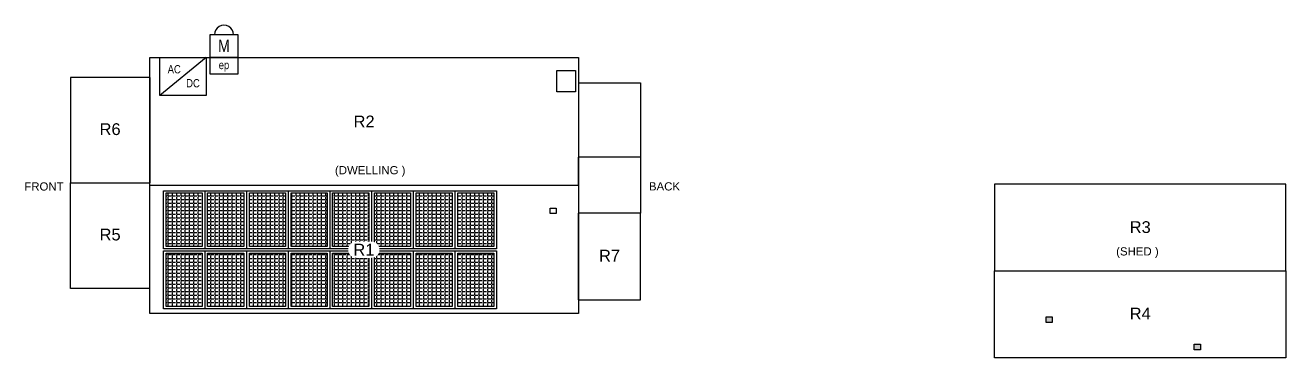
# Model space of a CAD drawing. Header units: feet. Extents: x -13431 to 10532, y 10829 to 29871.
# Drawn here: x 5597 to 6818, y 12552 to 12874 of the extents above; entities that cross this region are included whole.
import ezdxf
from ezdxf.enums import TextEntityAlignment as Align

# ---------------------------------------------------------------- set-up
doc = ezdxf.new("R2010")
doc.units = ezdxf.units.FT
doc.header["$MEASUREMENT"] = 0
doc.set_wipeout_variables(frame=1)
for name, color, linetype in [('E - MODULE', 7, 'Continuous'), ('MODULE FRAME', 9, 'Continuous'), ('MODULE HATCH', 7, 'Continuous'), ('N - ROOF NUMBERS', 7, 'Continuous'), ('R - ROOF LINES', 7, 'Continuous'), ('Z - TITLEBLOCK TXT', 7, 'Continuous')]:
    doc.layers.add(name, color=color, linetype=linetype)
doc.styles.add('PAPER SPACE TXT', font='technic_.ttf', dxfattribs={"height": 0.125})
doc.styles.add('TITLE BBLOCK TEXT', font='ARIALUNI.TTF')

# ---------------------------------------------------------------- blocks, each defined once
blk = doc.blocks.new('ROOF4_ID')
at = {"color": 3}
blk.add_wipeout([(-7.3, -7.1), (-5.7, -7.1), (-4.2, -7.1), (-2.6, -7.1), (-1, -7.1), (0.6, -7.1), (2.1, -7.1), (3.7, -7.1), (5.3, -7.1), (6.9, -7.1), (8.4, -7), (9.9, -6.6), (11.4, -5.9), (12.6, -5), (13.7, -3.8), (14.5, -2.5), (15, -1), (15.2, 0.6), (15, 2.1), (14.6, 3.6), (13.9, 5), (12.9, 6.3), (11.7, 7.3), (10.4, 8), (8.9, 8.5), (7.3, 8.7), (5.7, 8.7), (4.2, 8.7), (2.6, 8.7), (1, 8.7), (-0.6, 8.7), (-2.1, 8.7), (-3.7, 8.7), (-5.3, 8.7), (-6.9, 8.7), (-8.4, 8.6), (-9.9, 8.2), (-11.4, 7.5), (-12.6, 6.6), (-13.7, 5.4), (-14.5, 4.1), (-15, 2.6), (-15.2, 1), (-15, -0.6), (-14.6, -2.1), (-13.9, -3.5), (-12.9, -4.7), (-11.7, -5.7), (-10.4, -6.5), (-8.9, -6.9)], dxfattribs=at)
at = {"layer": 'Z - TITLEBLOCK TXT', "color": 7, "style": 'TITLE BBLOCK TEXT'}
blk.add_text('R4', height=11.4, rotation=359.9886, dxfattribs=at).set_placement((0, 0.8), align=Align.MIDDLE_CENTER)
blk = doc.blocks.new('ROOF3_ID')
at = {"color": 3}
blk.add_wipeout([(-7.3, -7.4), (-5.7, -7.4), (-4.2, -7.4), (-2.6, -7.4), (-1, -7.4), (0.6, -7.4), (2.1, -7.4), (3.7, -7.4), (5.3, -7.4), (6.9, -7.4), (8.4, -7.3), (9.9, -7), (11.4, -6.3), (12.6, -5.3), (13.7, -4.2), (14.5, -2.8), (15, -1.3), (15.2, 0.2), (15, 1.8), (14.6, 3.3), (13.9, 4.7), (12.9, 5.9), (11.7, 6.9), (10.4, 7.7), (8.9, 8.2), (7.3, 8.3), (5.7, 8.3), (4.2, 8.3), (2.6, 8.3), (1, 8.3), (-0.6, 8.3), (-2.1, 8.3), (-3.7, 8.3), (-5.3, 8.3), (-6.9, 8.3), (-8.4, 8.2), (-9.9, 7.9), (-11.4, 7.2), (-12.6, 6.2), (-13.7, 5.1), (-14.5, 3.7), (-15, 2.2), (-15.2, 0.7), (-15, -0.9), (-14.6, -2.4), (-13.9, -3.8), (-12.9, -5), (-11.7, -6), (-10.4, -6.8), (-8.9, -7.3)], dxfattribs=at)
at = {"layer": 'Z - TITLEBLOCK TXT', "color": 7, "style": 'TITLE BBLOCK TEXT'}
blk.add_text('R3', height=11.4, rotation=359.9886, dxfattribs=at).set_placement((0, 0.5), align=Align.MIDDLE_CENTER)
blk = doc.blocks.new('ROOF6_ID')
at = {"color": 3}
blk.add_wipeout([(-7.3, -6.7), (-5.7, -6.7), (-4.2, -6.7), (-2.6, -6.7), (-1, -6.7), (0.6, -6.7), (2.1, -6.7), (3.7, -6.7), (5.3, -6.7), (6.9, -6.7), (8.4, -6.6), (9.9, -6.3), (11.4, -5.6), (12.6, -4.6), (13.7, -3.5), (14.5, -2.1), (15, -0.6), (15.2, 0.9), (15, 2.5), (14.6, 4), (13.9, 5.4), (12.9, 6.6), (11.7, 7.6), (10.4, 8.4), (8.9, 8.9), (7.3, 9), (5.7, 9), (4.2, 9), (2.6, 9), (1, 9), (-0.6, 9), (-2.1, 9), (-3.7, 9), (-5.3, 9), (-6.9, 9), (-8.4, 8.9), (-9.9, 8.5), (-11.4, 7.9), (-12.6, 6.9), (-13.7, 5.8), (-14.5, 4.4), (-15, 2.9), (-15.2, 1.4), (-15, -0.2), (-14.6, -1.7), (-13.9, -3.1), (-12.9, -4.3), (-11.7, -5.3), (-10.4, -6.1), (-8.9, -6.6)], dxfattribs=at)
at = {"layer": 'Z - TITLEBLOCK TXT', "color": 7, "style": 'TITLE BBLOCK TEXT'}
blk.add_text('R6', height=11.4, rotation=359.9886, dxfattribs=at).set_placement((0, 1.1), align=Align.MIDDLE_CENTER)
blk = doc.blocks.new('ROOF2_ID')
at = {"color": 3}
blk.add_wipeout([(-7.3, -7.8), (-5.7, -7.8), (-4.2, -7.8), (-2.6, -7.8), (-1, -7.8), (0.6, -7.8), (2.1, -7.8), (3.7, -7.8), (5.3, -7.8), (6.9, -7.8), (8.4, -7.7), (9.9, -7.3), (11.4, -6.6), (12.6, -5.7), (13.7, -4.5), (14.5, -3.2), (15, -1.7), (15.2, -0.1), (15, 1.5), (14.6, 3), (13.9, 4.4), (12.9, 5.6), (11.7, 6.6), (10.4, 7.4), (8.9, 7.8), (7.3, 8), (5.7, 8), (4.2, 8), (2.6, 8), (1, 8), (-0.6, 8), (-2.1, 8), (-3.7, 8), (-5.3, 8), (-6.9, 8), (-8.4, 7.9), (-9.9, 7.5), (-11.4, 6.8), (-12.6, 5.9), (-13.7, 4.7), (-14.5, 3.4), (-15, 1.9), (-15.2, 0.3), (-15, -1.2), (-14.6, -2.7), (-13.9, -4.1), (-12.9, -5.4), (-11.7, -6.4), (-10.4, -7.1), (-8.9, -7.6)], dxfattribs=at)
at = {"layer": 'Z - TITLEBLOCK TXT', "style": 'TITLE BBLOCK TEXT'}
blk.add_text('R2', height=11.4, rotation=359.9886, dxfattribs=at).set_placement((0, 0.1), align=Align.MIDDLE_CENTER)
blk = doc.blocks.new('ROOF5_ID')
at = {"color": 3}
blk.add_wipeout([(-7.3, -6.7), (-5.7, -6.7), (-4.2, -6.7), (-2.6, -6.7), (-1, -6.7), (0.6, -6.7), (2.1, -6.7), (3.7, -6.7), (5.3, -6.7), (6.9, -6.7), (8.4, -6.6), (9.9, -6.3), (11.4, -5.6), (12.6, -4.6), (13.7, -3.5), (14.5, -2.1), (15, -0.6), (15.2, 0.9), (15, 2.5), (14.6, 4), (13.9, 5.4), (12.9, 6.6), (11.7, 7.6), (10.4, 8.4), (8.9, 8.9), (7.3, 9), (5.7, 9), (4.2, 9), (2.6, 9), (1, 9), (-0.6, 9), (-2.1, 9), (-3.7, 9), (-5.3, 9), (-6.9, 9), (-8.4, 8.9), (-9.9, 8.5), (-11.4, 7.9), (-12.6, 6.9), (-13.7, 5.8), (-14.5, 4.4), (-15, 2.9), (-15.2, 1.4), (-15, -0.2), (-14.6, -1.7), (-13.9, -3.1), (-12.9, -4.3), (-11.7, -5.3), (-10.4, -6.1), (-8.9, -6.6)], dxfattribs=at)
at = {"layer": 'Z - TITLEBLOCK TXT', "color": 7, "style": 'TITLE BBLOCK TEXT'}
blk.add_text('R5', height=11.4, rotation=359.9886, dxfattribs=at).set_placement((0, 1.1), align=Align.MIDDLE_CENTER)
blk = doc.blocks.new('ROOF7_ID')
at = {"color": 3}
blk.add_wipeout([(-7.3, -7.1), (-5.7, -7.1), (-4.2, -7.1), (-2.6, -7.1), (-1, -7.1), (0.6, -7.1), (2.1, -7.1), (3.7, -7.1), (5.3, -7.1), (6.9, -7.1), (8.4, -7), (9.9, -6.6), (11.4, -5.9), (12.6, -5), (13.7, -3.8), (14.5, -2.5), (15, -1), (15.2, 0.6), (15, 2.1), (14.6, 3.6), (13.9, 5), (12.9, 6.3), (11.7, 7.3), (10.4, 8), (8.9, 8.5), (7.3, 8.7), (5.7, 8.7), (4.2, 8.7), (2.6, 8.7), (1, 8.7), (-0.6, 8.7), (-2.1, 8.7), (-3.7, 8.7), (-5.3, 8.7), (-6.9, 8.7), (-8.4, 8.6), (-9.9, 8.2), (-11.4, 7.5), (-12.6, 6.6), (-13.7, 5.4), (-14.5, 4), (-15, 2.6), (-15.2, 1), (-15, -0.6), (-14.6, -2.1), (-13.9, -3.5), (-12.9, -4.7), (-11.7, -5.7), (-10.4, -6.5), (-8.9, -6.9)], dxfattribs=at)
at = {"layer": 'Z - TITLEBLOCK TXT', "color": 7, "style": 'TITLE BBLOCK TEXT'}
blk.add_text('R7', height=11.4, rotation=359.9886, dxfattribs=at).set_placement((0, 0.8), align=Align.MIDDLE_CENTER)
blk = doc.blocks.new('ROOF1_ID')
at = {"color": 3}
blk.add_wipeout([(-7.5, -8.1), (-5.9, -8.1), (-4.4, -8.1), (-2.8, -8.1), (-1.2, -8.1), (0.3, -8.1), (1.9, -8.1), (3.5, -8.1), (5.1, -8.1), (6.6, -8.1), (8.2, -8), (9.7, -7.6), (11.1, -7), (12.4, -6), (13.4, -4.9), (14.2, -3.5), (14.7, -2), (14.9, -0.5), (14.8, 1.1), (14.4, 2.6), (13.7, 4), (12.7, 5.2), (11.5, 6.3), (10.1, 7), (8.6, 7.5), (7.1, 7.6), (5.5, 7.6), (3.9, 7.6), (2.4, 7.6), (0.8, 7.6), (-0.8, 7.6), (-2.4, 7.6), (-3.9, 7.6), (-5.5, 7.6), (-7.1, 7.6), (-8.6, 7.5), (-10.2, 7.2), (-11.6, 6.5), (-12.8, 5.6), (-13.9, 4.4), (-14.7, 3), (-15.2, 1.5), (-15.4, 0), (-15.3, -1.6), (-14.8, -3.1), (-14.1, -4.5), (-13.2, -5.7), (-12, -6.7), (-10.6, -7.5), (-9.1, -7.9)], dxfattribs=at)
at = {"layer": 'Z - TITLEBLOCK TXT', "color": 7, "style": 'TITLE BBLOCK TEXT'}
blk.add_text('R1', height=11.4, rotation=359.9886, dxfattribs=at).set_placement((-0.2, -0.2), align=Align.MIDDLE_CENTER)
blk = doc.blocks.new('genesis_module')
at = {"layer": 'MODULE HATCH'}
h = blk.add_hatch(dxfattribs=at)
h.set_pattern_fill('ANGLE', color=9, scale=15)
h.set_pattern_definition([(0, (1.7324, 8.3642), (0, 4.125), [3, -1.125]), (90, (1.7324, 8.3642), (-4.125, 3e-16), [3, -1.125])])
h.paths.add_polyline_path([(-17.5, 30), (-17.5, -29.9), (17.6, -29.9), (17.6, 30)])
at = {"color": 4}
blk.add_lwpolyline([(-20, 32.5), (20, 32.5), (20, -32.5), (-20, -32.5)], close=True, dxfattribs=at)
at = {"layer": 'MODULE FRAME', "color": 7, "linetype": 'Continuous', "flags": 128}
blk.add_lwpolyline([(20, -32.5), (-20, -32.5), (-20, 32.5), (20, 32.5)], close=True, dxfattribs=at)
at = {"layer": 'MODULE FRAME', "color": 8, "linetype": 'Continuous', "flags": 128}
blk.add_lwpolyline([(17.6, -29.9), (-17.5, -29.9), (-17.5, 30), (17.6, 30)], close=True, dxfattribs=at)
blk = doc.blocks.new('Roof1')
at = {"layer": 'E - MODULE', "color": 3, "extrusion": (-6.52256e-16, -0.503925, 0.863748)}
for p in [(5750.8, 10987, -6341.8), (5791.1, 10987, -6341.8), (5831.5, 10987, -6341.8), (5871.9, 10987, -6341.8), (5912.2, 10987, -6341.8), (5952.6, 10987, -6341.8), (5993, 10987, -6341.8), (6033.3, 10987, -6341.8), (5750.8, 10919.7, -6341.8), (5791.1, 10919.7, -6341.8), (5831.5, 10919.7, -6341.8), (5871.9, 10919.7, -6341.8), (5912.2, 10919.7, -6341.8), (5952.6, 10919.7, -6341.8), (5993, 10919.7, -6341.8), (6033.3, 10919.7, -6341.8)]:
    blk.add_blockref('genesis_module', p, dxfattribs=at)

msp = doc.modelspace()

# ---------------------------------------------------------------- hatches: boundary and pattern name
h = msp.add_hatch(color=3)
h.dxf.hatch_style = 1
h.paths.add_polyline_path([(6111.96, 12809.59), (6129.96, 12809.59)], flags=0)
h.paths.add_polyline_path([(6111.96, 12809.59), (6111.96, 12830.32), (6129.96, 12830.32), (6129.96, 12809.59)], flags=17)
edge = h.paths.add_edge_path(flags=17)
edge.add_line((6129.96, 12809.59), (6111.96, 12809.59))
edge.add_line((6129.96, 12830.32), (6129.96, 12809.59))
edge.add_line((6111.96, 12830.32), (6129.96, 12830.32))
edge.add_line((6111.96, 12809.59), (6111.96, 12830.32))
edge = h.paths.add_edge_path(flags=0)
edge.add_line((6111.96, 12830.32), (6129.96, 12830.32))
h = msp.add_hatch(color=3)
h.dxf.hatch_style = 1
h.paths.add_polyline_path([(6111.33, 12697.01), (6105.33, 12697.01), (6105.33, 12691.83), (6111.33, 12691.83)], flags=17)
edge = h.paths.add_edge_path(flags=17)
edge.add_line((6111.33, 12691.83), (6105.33, 12691.83))
edge.add_line((6111.33, 12697.01), (6111.33, 12691.83))
edge.add_line((6105.33, 12697.01), (6111.33, 12697.01))
h = msp.add_hatch(color=3)
h.dxf.hatch_style = 1
h.paths.add_polyline_path([(6585.78, 12586.39), (6585.78, 12591.76), (6591.78, 12591.76), (6591.78, 12586.39)])
h.paths.add_polyline_path([(6735.26, 12565.23), (6735.26, 12559.86), (6729.26, 12559.86), (6729.26, 12565.23)])

# ---------------------------------------------------------------- linework, layer by layer
at = {"color": 1, "flags": 128}
msp.add_lwpolyline([(5780.25, 12864.89), (5775.82, 12864.89), (5775.83, 12842.72), (5803.03, 12842.73), (5803.03, 12864.89), (5798.61, 12864.89, 1.0000863), (5780.25, 12864.89), (5780.25, 12864.89), (5775.82, 12864.89), (5775.83, 12842.72), (5803.03, 12842.73), (5803.03, 12864.89), (5780.25, 12864.89)], format="xyb", dxfattribs=at)
msp.add_lwpolyline([(5772.13, 12842.73), (5772.13, 12806.14), (5727.22, 12806.14), (5727.22, 12842.73), (5772.13, 12842.73), (5727.22, 12806.14)], dxfattribs=at)
at = {"color": 1}
msp.add_lwpolyline([(5803.03, 12842.73), (5775.83, 12842.72), (5775.83, 12827.18), (5803.04, 12827.18)], close=True, dxfattribs=at)
at = {"layer": 'R - ROOF LINES', "color": 3}
for p, q in [((5717.57, 12842.73, 5.97), (6132.72, 12842.73, 5.97)), ((5717.57, 12718.9, 78.2), (5717.57, 12842.73, 5.97)), ((6132.72, 12842.73, 5.97), (6132.72, 12718.9, 78.2)), ((5717.57, 12823.38, -11.95), (5640.69, 12823.38, -11.95)), ((5640.69, 12823.38, -11.95), (5640.69, 12721.38, 47.55)), ((5717.57, 12823.38, -11.95), (5717.57, 12721.38, 47.55)), ((6111.96, 12809.59, 25.3), (6111.96, 12830.32, 13.21)), ((6111.96, 12830.32, 13.21), (6129.96, 12830.32, 13.21)), ((6111.96, 12830.32, 13.21), (6111.96, 12830.32, 67.26)), ((6111.96, 12830.32, 67.26), (6129.96, 12830.32, 67.26)), ((6111.96, 12809.59, 67.26), (6111.96, 12830.32, 67.26)), ((6129.96, 12830.32, 13.21), (6129.96, 12830.32, 67.26)), ((6129.96, 12830.32, 13.21), (6129.96, 12809.59, 25.3)), ((6129.96, 12830.32, 67.26), (6129.96, 12809.59, 67.26)), ((6111.96, 12809.59, 25.3), (6111.96, 12809.59, 67.26)), ((6129.96, 12809.59, 67.26), (6111.96, 12809.59, 67.26)), ((6129.96, 12809.59, 25.3), (6111.96, 12809.59, 25.3)), ((6129.96, 12809.59, 25.3), (6129.96, 12809.59, 67.26)), ((6132.72, 12818.22), (6132.72, 12746.22, 42)), ((6132.72, 12818.22), (6192.96, 12818.22)), ((6192.96, 12818.22), (6192.96, 12746.22, 42)), ((6132.72, 12718.9, 26.07), (6132.72, 12746.22, 42)), ((6192.96, 12746.22, 42), (6132.72, 12746.22, 42)), ((6192.96, 12746.22, 42), (6192.96, 12692.22, 10.5)), ((5640.69, 12721.38, 47.55), (5717.57, 12721.38, 47.55)), ((5640.69, 12619.38, -11.95), (5640.69, 12721.38, 47.55)), ((5717.57, 12718.9, 46.11), (5717.57, 12721.38, 47.55)), ((5717.57, 12619.38, -11.95), (5717.57, 12718.9, 46.11)), ((5717.57, 12595.08, 5.97), (5717.57, 12718.9, 78.2)), ((6132.72, 12718.9, 78.2), (5717.57, 12718.9, 78.2)), ((6132.72, 12718.9, 78.2), (6132.72, 12595.08, 5.97)), ((6132.72, 12718.9, 26.07), (6132.72, 12692.22, 10.5)), ((6817.92, 12720.17, -60.19), (6535.92, 12720.17, -60.19)), ((6535.92, 12720.17, -60.19), (6535.92, 12636.17, -18.19)), ((6817.92, 12636.17, -18.19), (6817.92, 12720.17, -60.19)), ((6105.33, 12697.01, 65.43), (6105.33, 12697.01, 87.92)), ((6105.33, 12691.83, 87.92), (6105.33, 12697.01, 87.92)), ((6105.33, 12697.01, 87.92), (6111.33, 12697.01, 87.92)), ((6105.33, 12697.01, 65.43), (6111.33, 12697.01, 65.43)), ((6105.33, 12691.83, 62.41), (6105.33, 12697.01, 65.43)), ((6105.33, 12691.83, 62.41), (6105.33, 12691.83, 87.92)), ((6111.33, 12691.83, 62.41), (6105.33, 12691.83, 62.41)), ((6111.33, 12691.83, 87.92), (6105.33, 12691.83, 87.92)), ((6111.33, 12697.01, 87.92), (6111.33, 12691.83, 87.92)), ((6111.33, 12697.01, 65.43), (6111.33, 12697.01, 87.92)), ((6111.33, 12697.01, 65.43), (6111.33, 12691.83, 62.41)), ((6111.33, 12691.83, 62.41), (6111.33, 12691.83, 87.92)), ((6132.72, 12608.22, -10.5), (6132.72, 12692.22, 10.5)), ((6192.96, 12692.22, 10.5), (6132.72, 12692.22, 10.5)), ((6192.96, 12608.22, -10.5), (6192.96, 12692.22, 10.5)), ((6535.92, 12636.17, -18.19), (6817.92, 12636.17, -18.19)), ((6535.92, 12552.17, -60.19), (6535.92, 12636.17, -18.19)), ((6817.92, 12636.17, -18.19), (6817.92, 12552.17, -60.19)), ((5717.57, 12619.38, -11.95), (5640.69, 12619.38, -11.95)), ((6132.72, 12608.22, -10.5), (6192.96, 12608.22, -10.5)), ((6132.72, 12595.08, 5.97), (5717.57, 12595.08, 5.97)), ((6585.78, 12591.76, -40.4), (6591.78, 12591.76, -40.4)), ((6585.78, 12586.39, -43.08), (6585.78, 12591.76, -40.4)), ((6591.78, 12591.76, -40.4), (6591.78, 12586.39, -43.08)), ((6591.78, 12586.39, -43.08), (6585.78, 12586.39, -43.08)), ((6729.26, 12559.86, -56.35), (6729.26, 12565.23, -53.66)), ((6729.26, 12565.23, -53.66), (6735.26, 12565.23, -53.66)), ((6735.26, 12565.23, -53.66), (6735.26, 12559.86, -56.35)), ((6817.92, 12552.17, -60.19), (6535.92, 12552.17, -60.19)), ((6735.26, 12559.86, -56.35), (6729.26, 12559.86, -56.35))]:
    msp.add_line(p, q, dxfattribs=at)

# ---------------------------------------------------------------- block references
at = {"layer": 'E - MODULE', "color": 3}
msp.add_blockref('Roof1', (0, 0), dxfattribs=at)
at = {"layer": 'N - ROOF NUMBERS', "color": 3}
for name, p in [('ROOF2_ID', (5925.15, 12780.82, 974.68)), ('ROOF6_ID', (5679.13, 12772.38, 974.68)), ('ROOF3_ID', (6676.92, 12678.17, 974.68)), ('ROOF5_ID', (5679.13, 12670.38, 974.68)), ('ROOF7_ID', (6162.84, 12650.22, 974.68))]:
    msp.add_blockref(name, p, dxfattribs=at)

# ---------------------------------------------------------------- texts
at = {"color": 1, "style": 'PAPER SPACE TXT'}
for s, height, rotation, p in [('M', 11.88, 0.00545, (5789.43, 12854.04)), ('ep', 7.986, 0.00687, (5789.43, 12835.58))]:
    msp.add_text(s, height=height, rotation=rotation, dxfattribs=at).set_placement(p, align=Align.MIDDLE_CENTER)
for s, p in [('AC', (5741.23, 12831.47)), ('DC', (5759.41, 12817.95))]:
    msp.add_text(s, height=7.986, dxfattribs=at).set_placement(p, align=Align.MIDDLE_CENTER)
at = {"layer": 'Z - TITLEBLOCK TXT', "color": 7, "style": 'TITLE BBLOCK TEXT'}
for s, height, p in [('(DWELLING )', 7.9252, (5896.93, 12729.8, -210.07)), ('FRONT', 7.925, (5595.99, 12714.06)), ('BACK', 7.925, (6201.04, 12714.13)), ('(SHED )', 7.925, (6653.6, 12651.2, -39.19))]:
    msp.add_text(s, height=height, rotation=359.98856, dxfattribs=at).set_placement(p)

# ---------------------------------------------------------------- next in the draw order: block references
at = {"layer": 'N - ROOF NUMBERS', "color": 3}
for name, p in [('ROOF1_ID', (5925.15, 12656.99, 974.68)), ('ROOF4_ID', (6676.92, 12594.17, 974.68))]:
    msp.add_blockref(name, p, dxfattribs=at)

doc.saveas('drawing.dxf')
